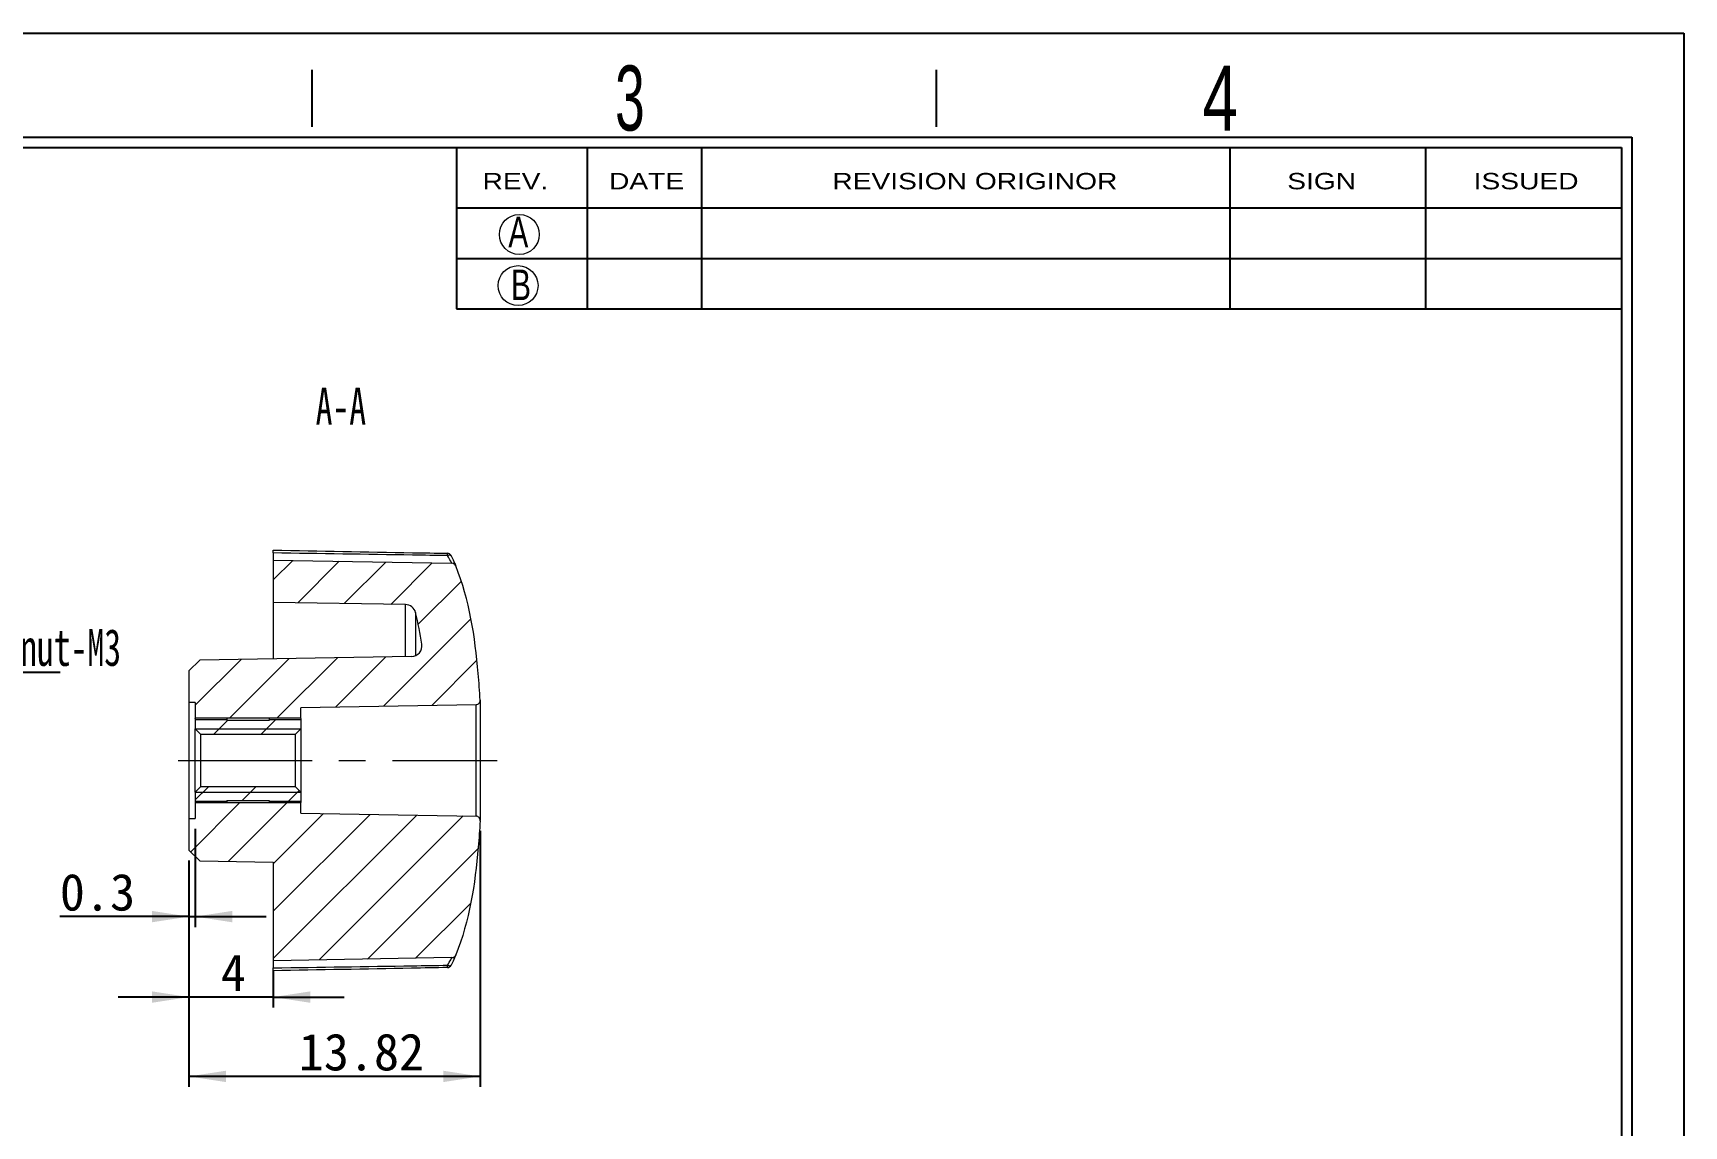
# Model space of a CAD drawing. Header units: millimetres. Extents: x 1 to 148, y 1 to 104.
# Drawn here: x 69.2 to 147.6, y 52.5 to 104.3 of the extents above; entities that cross this region are included whole.
import ezdxf

# ---------------------------------------------------------------- set-up
doc = ezdxf.new("R2010")
doc.units = ezdxf.units.MM
doc.header["$LTSCALE"] = 0.5
doc.linetypes.add('CENTERX2', pattern=[20.32, 12.7, -2.54, 2.54, -2.54])
doc.layers.add('SLD-0', color=179, linetype='Continuous')
doc.styles.add('SLDTEXTSTYLE0', font='SIMSUN.TTC', dxfattribs={"width": 0.67})
doc.styles.add('SLDTEXTSTYLE11', font='ARIAL.TTF', dxfattribs={"width": 1.2324})
doc.styles.add('SLDTEXTSTYLE15', font='SIMSUN.TTC')
doc.styles.add('SLDTEXTSTYLE16', font='仿宋_GB2312', dxfattribs={"width": 0.67})
doc.styles.add('SLDTEXTSTYLE6', font='GOTHIC.TTF', dxfattribs={"width": 0.7304})
doc.styles.add('SLDTEXTSTYLE7', font='GOTHIC.TTF', dxfattribs={"width": 0.61171})
doc.dimstyles.new('SLDDIMSTYLE4', dxfattribs={"dimtxt": 1.75, "dimasz": 1.75, "dimexe": 0, "dimexo": 0.0625, "dimgap": 0.4375, "dimtad": 2, "dimrnd": 1e-09, "dimzin": 12, "dimdsep": 46, "dimtxsty": 'SLDTEXTSTYLE0', "dimsah": 1, "dimcen": 0.09, "dimadec": 0, "dimazin": 3, "dimtfac": 1, "dimtmove": 0, "dimatfit": 0, "dimfxl": 0, "dimfrac": 2, "dimtolj": 1, "dimtzin": 12, "dimarcsym": 0})
doc.dimstyles.new('SLDDIMSTYLE5', dxfattribs={"dimtxt": 1.75, "dimasz": 1.75, "dimexe": 0, "dimexo": 0.0625, "dimgap": 0.4375, "dimtad": 2, "dimrnd": 1e-09, "dimzin": 12, "dimdsep": 46, "dimtxsty": 'SLDTEXTSTYLE0', "dimsah": 1, "dimcen": 0.09, "dimadec": 0, "dimazin": 3, "dimtfac": 1, "dimtofl": 0, "dimtmove": 0, "dimatfit": 3, "dimfxl": 0, "dimfrac": 2, "dimtolj": 1, "dimtzin": 12, "dimarcsym": 0})
doc.dimstyles.new('SLDDIMSTYLE6', dxfattribs={"dimtxt": 1.75, "dimasz": 1.75, "dimexe": 0, "dimexo": 0.0625, "dimgap": 0.4375, "dimtad": 2, "dimrnd": 1e-09, "dimdsep": 46, "dimtxsty": 'SLDTEXTSTYLE0', "dimsah": 1, "dimcen": 0.09, "dimadec": 0, "dimazin": 2, "dimtfac": 1, "dimtmove": 0, "dimatfit": 0, "dimfxl": 0, "dimfrac": 2, "dimtolj": 1, "dimtzin": 12, "dimarcsym": 0})

# ---------------------------------------------------------------- blocks, each defined once
blk = doc.blocks.new('SW_NOTE_2')
at = {"layer": 'SLD-0', "color": 0}
blk.add_line((14.908, 0), (0, 0), dxfattribs=at)
at = {"layer": 'SLD-0', "color": 0, "insert": (0.246, 2.071), "char_height": 1.75, "attachment_point": 1, "style": 'SLDTEXTSTYLE0'}
blk.add_mtext('Embedded copper nut-M3', dxfattribs=at)
blk = doc.blocks.new('_D_3')
at = {"layer": 'SLD-0', "color": 5}
for p, q in [((76.639, 65.081), (76.639, 58.106)), ((80.639, 59.831), (80.639, 58.106)), ((76.639, 58.606), (73.274, 58.606)), ((80.639, 58.606), (76.639, 58.606)), ((80.639, 58.606), (84.005, 58.606))]:
    blk.add_line(p, q, dxfattribs=at)
for points in [[(76.639, 58.606), (74.889, 58.876), (74.889, 58.337)], [(80.639, 58.606), (82.389, 58.337), (82.389, 58.876)]]:
    blk.add_solid(points, dxfattribs=at)
at = {"layer": 'SLD-0', "color": 5, "insert": (78.149, 60.643), "char_height": 1.75, "attachment_point": 1, "style": 'SLDTEXTSTYLE15'}
blk.add_mtext('4', dxfattribs=at)
blk = doc.blocks.new('_D_4')
at = {"layer": 'SLD-0', "color": 5}
for p, q in [((90.454, 66.486), (90.454, 54.343)), ((76.639, 65.081), (76.639, 54.343)), ((90.454, 54.843), (76.639, 54.843))]:
    blk.add_line(p, q, dxfattribs=at)
for points in [[(76.639, 54.843), (78.389, 54.574), (78.389, 55.112)], [(90.454, 54.843), (88.704, 55.112), (88.704, 54.574)]]:
    blk.add_solid(points, dxfattribs=at)
at = {"layer": 'SLD-0', "color": 5, "insert": (81.845, 56.879), "char_height": 1.75, "attachment_point": 1, "style": 'SLDTEXTSTYLE15'}
blk.add_mtext('13.82', dxfattribs=at)
blk = doc.blocks.new('_D_5')
at = {"layer": 'SLD-0', "color": 5}
for p, q in [((76.939, 66.581), (76.939, 61.924)), ((76.639, 65.081), (76.639, 61.924)), ((76.639, 62.424), (70.514, 62.424)), ((76.639, 62.424), (76.939, 62.424)), ((76.939, 62.424), (80.305, 62.424))]:
    blk.add_line(p, q, dxfattribs=at)
for points in [[(76.639, 62.424), (74.889, 62.693), (74.889, 62.155)], [(76.939, 62.424), (78.689, 62.155), (78.689, 62.693)]]:
    blk.add_solid(points, dxfattribs=at)
at = {"layer": 'SLD-0', "color": 5, "insert": (70.514, 64.46), "char_height": 1.75, "attachment_point": 1, "style": 'SLDTEXTSTYLE15'}
blk.add_mtext('0.3', dxfattribs=at)

msp = doc.modelspace()

# ---------------------------------------------------------------- hatches: boundary and pattern name
at = {"linetype": 'Continuous', "lineweight": 0}
h = msp.add_hatch(dxfattribs=at)
h.set_pattern_fill('ANSI31', scale=0.5, angle=3e-322, style=0)
edge = h.paths.add_edge_path(flags=0)
edge.add_line((87.201, 74.766), (77.148, 74.59))
edge.add_line((77.148, 74.59), (76.639, 74.081))
edge.add_line((76.639, 74.081), (76.639, 72.581))
edge.add_line((76.639, 72.581), (76.939, 72.581))
edge.add_line((76.939, 72.581), (76.939, 71.831))
edge.add_line((76.939, 71.831), (81.939, 71.831))
edge.add_line((81.939, 71.831), (81.939, 72.331))
edge.add_line((81.939, 72.331), (90.258, 72.477))
edge.add_arc((90.254, 72.677), 0.2, 271, 363.67056)
edge.add_spline(control_points=[(90.454, 72.689), (90.427, 73.11), (90.273, 75.284), (89.945, 77.438), (89.297, 79.058)], knot_values=[0.281617, 0.281617, 0.281617, 0.281617, 0.404785, 0.917404, 0.917404, 0.917404, 0.917404], weights=[1, 1, 1, 1, 1], degree=3, periodic=0)
edge.add_arc((89.111, 78.983), 0.2, 21.78986, 89)
edge.add_line((89.115, 79.183), (80.639, 79.331))
edge.add_line((80.639, 79.331), (80.639, 77.331))
edge.add_line((80.639, 77.331), (86.913, 77.222))
edge.add_arc((86.905, 76.722), 0.5, 14.30605, 89, ccw=False)
edge.add_spline(control_points=[(87.389, 76.846), (87.516, 76.35), (87.611, 75.846), (87.687, 75.34)], knot_values=[0, 0, 0, 0, 0.001535, 0.001535, 0.001535, 0.001535], weights=[1, 1, 1, 1], degree=3, periodic=0)
edge.add_arc((87.192, 75.266), 0.5, -89, 8.49323, ccw=False)
h = msp.add_hatch(dxfattribs=at)
h.set_pattern_fill('ANSI31', scale=0.5, angle=3e-322, style=0)
h.paths.add_polyline_path([(78.439, 71.731), (78.439, 71.781), (76.939, 71.781), (76.939, 71.331), (77.189, 71.081), (81.689, 71.081), (81.939, 71.331), (81.939, 71.781), (80.439, 71.781), (80.439, 71.731)], flags=0)
h = msp.add_hatch(dxfattribs=at)
h.set_pattern_fill('ANSI31', scale=0.5, angle=3e-322, style=0)
h.paths.add_polyline_path([(78.439, 67.881), (78.439, 67.931), (80.439, 67.931), (80.439, 67.881), (81.939, 67.881), (81.939, 68.331), (81.689, 68.581), (77.189, 68.581), (76.939, 68.331), (76.939, 67.881)], flags=0)
h = msp.add_hatch(dxfattribs=at)
h.set_pattern_fill('ANSI31', scale=0.5, angle=3e-322, style=0)
edge = h.paths.add_edge_path(flags=0)
edge.add_line((76.939, 67.081), (76.639, 67.081))
edge.add_line((76.639, 67.081), (76.639, 65.581))
edge.add_line((76.639, 65.581), (77.148, 65.073))
edge.add_line((77.148, 65.073), (80.639, 65.012))
edge.add_line((80.639, 65.012), (80.639, 60.331))
edge.add_line((80.639, 60.331), (89.115, 60.479))
edge.add_arc((89.111, 60.679), 0.2, 271, 338.21014)
edge.add_spline(control_points=[(89.297, 60.605), (89.945, 62.225), (90.273, 64.379), (90.427, 66.553), (90.454, 66.973)], knot_values=[0.329251, 0.329251, 0.329251, 0.329251, 0.84187, 0.965038, 0.965038, 0.965038, 0.965038], weights=[1, 1, 1, 1, 1], degree=3, periodic=0)
edge.add_arc((90.254, 66.986), 0.2, 356.32944, 449)
edge.add_line((90.258, 67.186), (81.939, 67.331))
edge.add_line((81.939, 67.331), (81.939, 67.831))
edge.add_line((81.939, 67.831), (76.939, 67.831))
edge.add_line((76.939, 67.831), (76.939, 67.081))

# ---------------------------------------------------------------- linework, layer by layer
at = {"color": 7, "linetype": 'Continuous', "lineweight": 15}
for p, q in [((80.639, 79.672), (80.639, 79.331)), ((80.639, 79.331), (89.115, 79.183)), ((80.639, 79.331), (80.639, 77.331)), ((88.899, 79.657), (88.899, 79.658)), ((86.913, 77.222), (80.639, 77.331)), ((80.639, 77.331), (80.639, 74.651)), ((77.148, 74.59), (76.639, 74.081)), ((87.201, 74.766), (77.148, 74.59)), ((76.639, 74.081), (76.639, 72.581)), ((76.939, 72.581), (76.639, 72.581)), ((76.639, 72.581), (76.639, 67.081)), ((76.939, 72.581), (76.939, 71.831)), ((90.258, 72.477), (81.939, 72.331)), ((81.939, 71.831), (81.939, 72.331)), ((90.258, 67.186), (90.258, 72.477)), ((90.454, 72.689), (90.454, 66.999)), ((81.939, 71.831), (76.939, 71.831)), ((76.939, 71.828), (76.939, 71.831)), ((76.939, 71.828), (76.939, 71.781)), ((76.939, 71.781), (76.939, 71.331)), ((76.939, 71.781), (78.439, 71.781)), ((76.939, 71.331), (77.189, 71.081)), ((76.939, 68.331), (76.939, 71.331)), ((78.439, 71.828), (78.439, 71.781)), ((78.439, 71.781), (78.439, 71.731)), ((80.439, 71.731), (78.439, 71.731)), ((80.439, 71.828), (80.439, 71.781)), ((80.439, 71.781), (80.439, 71.731)), ((80.439, 71.781), (81.939, 71.781)), ((81.689, 71.081), (81.939, 71.331)), ((81.939, 71.828), (81.939, 71.831)), ((81.939, 71.828), (81.939, 71.781)), ((81.939, 71.781), (81.939, 71.331)), ((81.939, 71.331), (81.939, 68.331)), ((77.189, 71.081), (81.689, 71.081)), ((77.189, 71.081), (77.189, 68.581)), ((81.689, 68.581), (81.689, 71.081)), ((77.189, 68.581), (76.939, 68.331)), ((76.939, 68.331), (76.939, 67.881)), ((81.689, 68.581), (77.189, 68.581)), ((81.939, 68.331), (81.689, 68.581)), ((81.939, 68.331), (81.939, 67.881)), ((76.939, 67.881), (76.939, 67.834)), ((78.439, 67.881), (76.939, 67.881)), ((76.939, 67.831), (76.939, 67.834)), ((76.939, 67.831), (76.939, 67.081)), ((76.939, 67.831), (81.939, 67.831)), ((78.439, 67.931), (80.439, 67.931)), ((78.439, 67.931), (78.439, 67.881)), ((78.439, 67.881), (78.439, 67.834)), ((80.439, 67.931), (80.439, 67.881)), ((81.939, 67.881), (80.439, 67.881)), ((80.439, 67.881), (80.439, 67.834)), ((81.939, 67.881), (81.939, 67.834)), ((81.939, 67.831), (81.939, 67.834)), ((81.939, 67.331), (81.939, 67.831)), ((76.639, 67.081), (76.939, 67.081)), ((76.639, 67.081), (76.639, 65.581)), ((81.939, 67.331), (90.258, 67.186)), ((76.639, 65.581), (77.148, 65.073)), ((77.148, 65.073), (80.639, 65.012)), ((80.639, 65.012), (80.639, 60.331)), ((89.115, 60.479), (80.639, 60.331)), ((80.639, 60.331), (80.639, 59.99)), ((88.899, 60.005), (88.899, 60.006))]:
    msp.add_line(p, q, dxfattribs=at)
at = {"color": 8, "linetype": 'Continuous', "lineweight": 15}
for p, q in [((86.913, 74.761), (86.913, 77.222)), ((87.389, 76.846), (87.389, 74.806)), ((87.687, 75.192), (87.687, 75.34))]:
    msp.add_line(p, q, dxfattribs=at)
at = {"color": 7, "linetype": 'Continuous', "lineweight": 0}
for p, q in [((76.939, 71.331), (81.939, 71.331)), ((76.939, 68.331), (81.939, 68.331))]:
    msp.add_line(p, q, dxfattribs=at)
at = {"color": 7, "linetype": 'Continuous', "lineweight": 15, "flags": 128}
for points in [[(89.077, 79.541), (89.069, 79.553), (89.056, 79.562), (89.038, 79.567), (89.016, 79.57), (88.99, 79.569), (88.961, 79.564), (88.931, 79.557), (88.899, 79.546)], [(88.899, 60.117), (88.931, 60.106), (88.961, 60.098), (88.99, 60.094), (89.016, 60.093), (89.038, 60.095), (89.056, 60.101), (89.069, 60.11), (89.077, 60.122)]]:
    msp.add_lwpolyline(points, dxfattribs=at)
at = {"color": 7, "linetype": 'Continuous', "lineweight": 15}
for centre, radius, start, end in [((88.895, 79.458), 0.2, 25.42054, 88.95001), ((89.111, 78.983), 0.2, 21.78986, 89), ((86.905, 76.722), 0.5, 14.30605, 89), ((87.192, 75.266), 0.5, 271, 8.49323), ((90.254, 72.677), 0.2, 271, 3.67056), ((90.254, 66.986), 0.2, 356.32944, 89), ((89.111, 60.679), 0.2, 271, 338.21014), ((88.895, 60.205), 0.2, 271.04999, 334.57946)]:
    msp.add_arc(centre, radius, start, end, dxfattribs=at)
at = {"color": 8, "linetype": 'Continuous', "lineweight": 15}
for centre, start, end in [((86.944, 79.605), 358.27815, 1.54239), ((86.944, 60.058), 358.45761, 1.72185)]:
    msp.add_arc(centre, 1.956, start, end, dxfattribs=at)
at = {"color": 7, "linetype": 'Continuous', "lineweight": 15}
for points, knots in [([(80.639, 79.672), (80.639, 79.714), (80.639, 79.751), (80.639, 79.8), (80.639, 79.811), (80.639, 79.808)], [0, 0, 0, 0, 0.5, 0.5, 1, 1, 1, 1]), ([(80.639, 79.808), (82.839, 79.768), (85.04, 79.728), (87.24, 79.687), (87.793, 79.677), (88.346, 79.667), (88.899, 79.657)], [0, 0, 0, 0, 0.00660185, 0.00660185, 0.00660185, 0.008261165, 0.008261165, 0.008261165, 0.008261165]), ([(88.899, 79.546), (88.346, 79.555), (87.793, 79.564), (87.24, 79.572), (85.04, 79.607), (82.839, 79.64), (80.639, 79.672)], [0, 0, 0, 0, 0.00165926, 0.00165926, 0.00165926, 0.008260843, 0.008260843, 0.008260843, 0.008260843]), ([(89.115, 79.183), (89.115, 79.183), (89.109, 79.193), (89.088, 79.23), (89.073, 79.256), (89.014, 79.356), (88.96, 79.447), (88.899, 79.546)], [0, 0, 0, 0, 0.25, 0.25, 0.5, 0.5, 1, 1, 1, 1]), ([(89.077, 79.541), (89.142, 79.404), (89.197, 79.283), (89.256, 79.151), (89.271, 79.117), (89.291, 79.07), (89.297, 79.058), (89.297, 79.058)], [0, 0, 0, 0, 0.5, 0.5, 0.75, 0.75, 1, 1, 1, 1]), ([(90.454, 72.689), (90.427, 73.11), (90.273, 75.284), (89.945, 77.438), (89.297, 79.058)], [0.2816173, 0.2816173, 0.2816173, 0.2816173, 0.4047854, 0.9174037, 0.9174037, 0.9174037, 0.9174037]), ([(90.454, 66.973), (90.427, 66.553), (90.273, 64.379), (89.945, 62.225), (89.297, 60.605)], [0.2816173, 0.2816173, 0.2816173, 0.2816173, 0.4047854, 0.9174037, 0.9174037, 0.9174037, 0.9174037]), ([(88.899, 60.117), (88.961, 60.216), (89.015, 60.307), (89.093, 60.44), (89.115, 60.479), (89.115, 60.479)], [0, 0, 0, 0, 0.5, 0.5, 1, 1, 1, 1]), ([(89.297, 60.605), (89.297, 60.605), (89.275, 60.556), (89.197, 60.38), (89.142, 60.259), (89.077, 60.122)], [0, 0, 0, 0, 0.5, 0.5, 1, 1, 1, 1]), ([(80.639, 59.99), (82.839, 60.023), (85.04, 60.056), (87.24, 60.091), (87.793, 60.099), (88.346, 60.108), (88.899, 60.117)], [0, 0, 0, 0, 0.006601581, 0.006601581, 0.006601581, 0.00826084, 0.00826084, 0.00826084, 0.00826084]), ([(88.899, 60.006), (88.333, 59.996), (87.767, 59.985), (87.201, 59.975), (85.014, 59.935), (82.826, 59.894), (80.639, 59.854)], [0, 0, 0, 0, 0.001698265, 0.001698265, 0.001698265, 0.008261167, 0.008261167, 0.008261167, 0.008261167]), ([(80.639, 59.854), (80.639, 59.851), (80.639, 59.863), (80.639, 59.912), (80.639, 59.948), (80.639, 59.99)], [0, 0, 0, 0, 0.5, 0.5, 1, 1, 1, 1])]:
    msp.add_open_spline(points, degree=3, knots=knots, dxfattribs=at)
msp.add_open_spline([(87.687, 75.34), (87.611, 75.846), (87.516, 76.349), (87.389, 76.846)], degree=3, dxfattribs=at)
at = {"layer": 'SLD-0'}
for p, q in [((0.795, 104.337), (147.553, 104.337)), ((147.553, 104.337), (147.553, 0.647)), ((6.337, 98.905), (144.591, 98.905)), ((126.009, 98.905), (126.009, 91.257)), ((135.3, 98.905), (135.3, 91.257)), ((144.591, 98.905), (144.591, 3.609))]:
    msp.add_line(p, q, dxfattribs=at)
at = {"layer": 'SLD-0', "color": 6, "linetype": 'Continuous'}
for p, q in [((82.476, 99.893), (82.476, 102.585)), ((112.102, 99.893), (112.102, 102.585)), ((5.844, 99.399), (145.084, 99.399)), ((145.084, 99.399), (145.084, 3.116))]:
    msp.add_line(p, q, dxfattribs=at)
at = {"layer": 'SLD-0', "color": 179, "linetype": 'Continuous'}
for p, q in [((89.329, 98.905), (89.329, 91.257)), ((95.525, 98.905), (95.525, 91.257)), ((100.943, 98.905), (100.943, 91.257)), ((89.329, 96.037), (144.591, 96.037)), ((89.329, 93.647), (144.591, 93.647)), ((89.329, 91.257), (144.591, 91.257))]:
    msp.add_line(p, q, dxfattribs=at)
at = {"layer": 'SLD-0', "color": 1, "linetype": 'CENTERX2', "lineweight": 0}
msp.add_line((76.127, 69.831), (91.258, 69.831), dxfattribs=at)
at = {"layer": 'SLD-0', "lineweight": 0}
for centre in [(92.311, 94.782), (92.25, 92.357)]:
    msp.add_circle(centre, 0.947, dxfattribs=at)

# ---------------------------------------------------------------- block references
at = {"layer": 'SLD-0', "color": 5}
msp.add_blockref('SW_NOTE_2', (55.625, 73.995), dxfattribs=at)

# ---------------------------------------------------------------- texts
at = {"layer": 'SLD-0'}
for s, insert, char_height, attachment_point, style in [('3', (96.853, 102.797), 3.086, 1, 'SLDTEXTSTYLE7'), ('4', (124.72, 102.793), 3.086, 1, 'SLDTEXTSTYLE6'), ('A', (91.789, 95.626), 1.452, 1, 'SLDTEXTSTYLE6'), ('B', (91.916, 93.119), 1.452, 1, 'SLDTEXTSTYLE6'), ('A-A', (83.845, 87.511), 1.75, 2, 'SLDTEXTSTYLE16')]:
    msp.add_mtext(s, dxfattribs=dict(at, insert=insert, char_height=char_height, attachment_point=attachment_point, style=style))
at = {"layer": 'SLD-0', "color": 179, "attachment_point": 1, "style": 'SLDTEXTSTYLE11'}
for s, insert, char_height in [('REV.', (90.564, 97.7), 0.7768), ('DATE', (96.563, 97.7), 0.7768), ('REVISION ORIGINOR', (107.154, 97.7), 0.77682), ('SIGN', (128.733, 97.7), 0.7768), ('ISSUED', (137.574, 97.7), 0.7768)]:
    msp.add_mtext(s, dxfattribs=dict(at, insert=insert, char_height=char_height))

# ---------------------------------------------------------------- dimensions: what is measured, and where the dimension line sits
at = {"layer": 'SLD-0', "color": 5}
for base, p1, p2, dimstyle, picture, middle in [((76.939, 62.424), (76.639, 65.581), (76.939, 67.081), 'SLDDIMSTYLE6', '_D_5', (71.535, 62.424)), ((76.63935, 54.84309), (90.45436, 66.98623), (76.63935, 65.5814), 'SLDDIMSTYLE5', '_D_4', (83.54686, 54.84309)), ((76.639, 58.606), (80.639, 60.331), (76.639, 65.581), 'SLDDIMSTYLE4', '_D_3', (78.489, 58.606))]:
    dim = msp.add_linear_dim(base=base, p1=p1, p2=p2, dimstyle=dimstyle, dxfattribs=at)
    dim.commit()
    dim.dimension.update_dxf_attribs({"geometry": picture, "text_midpoint": middle, "dimtype": 160})

doc.saveas('drawing.dxf')
